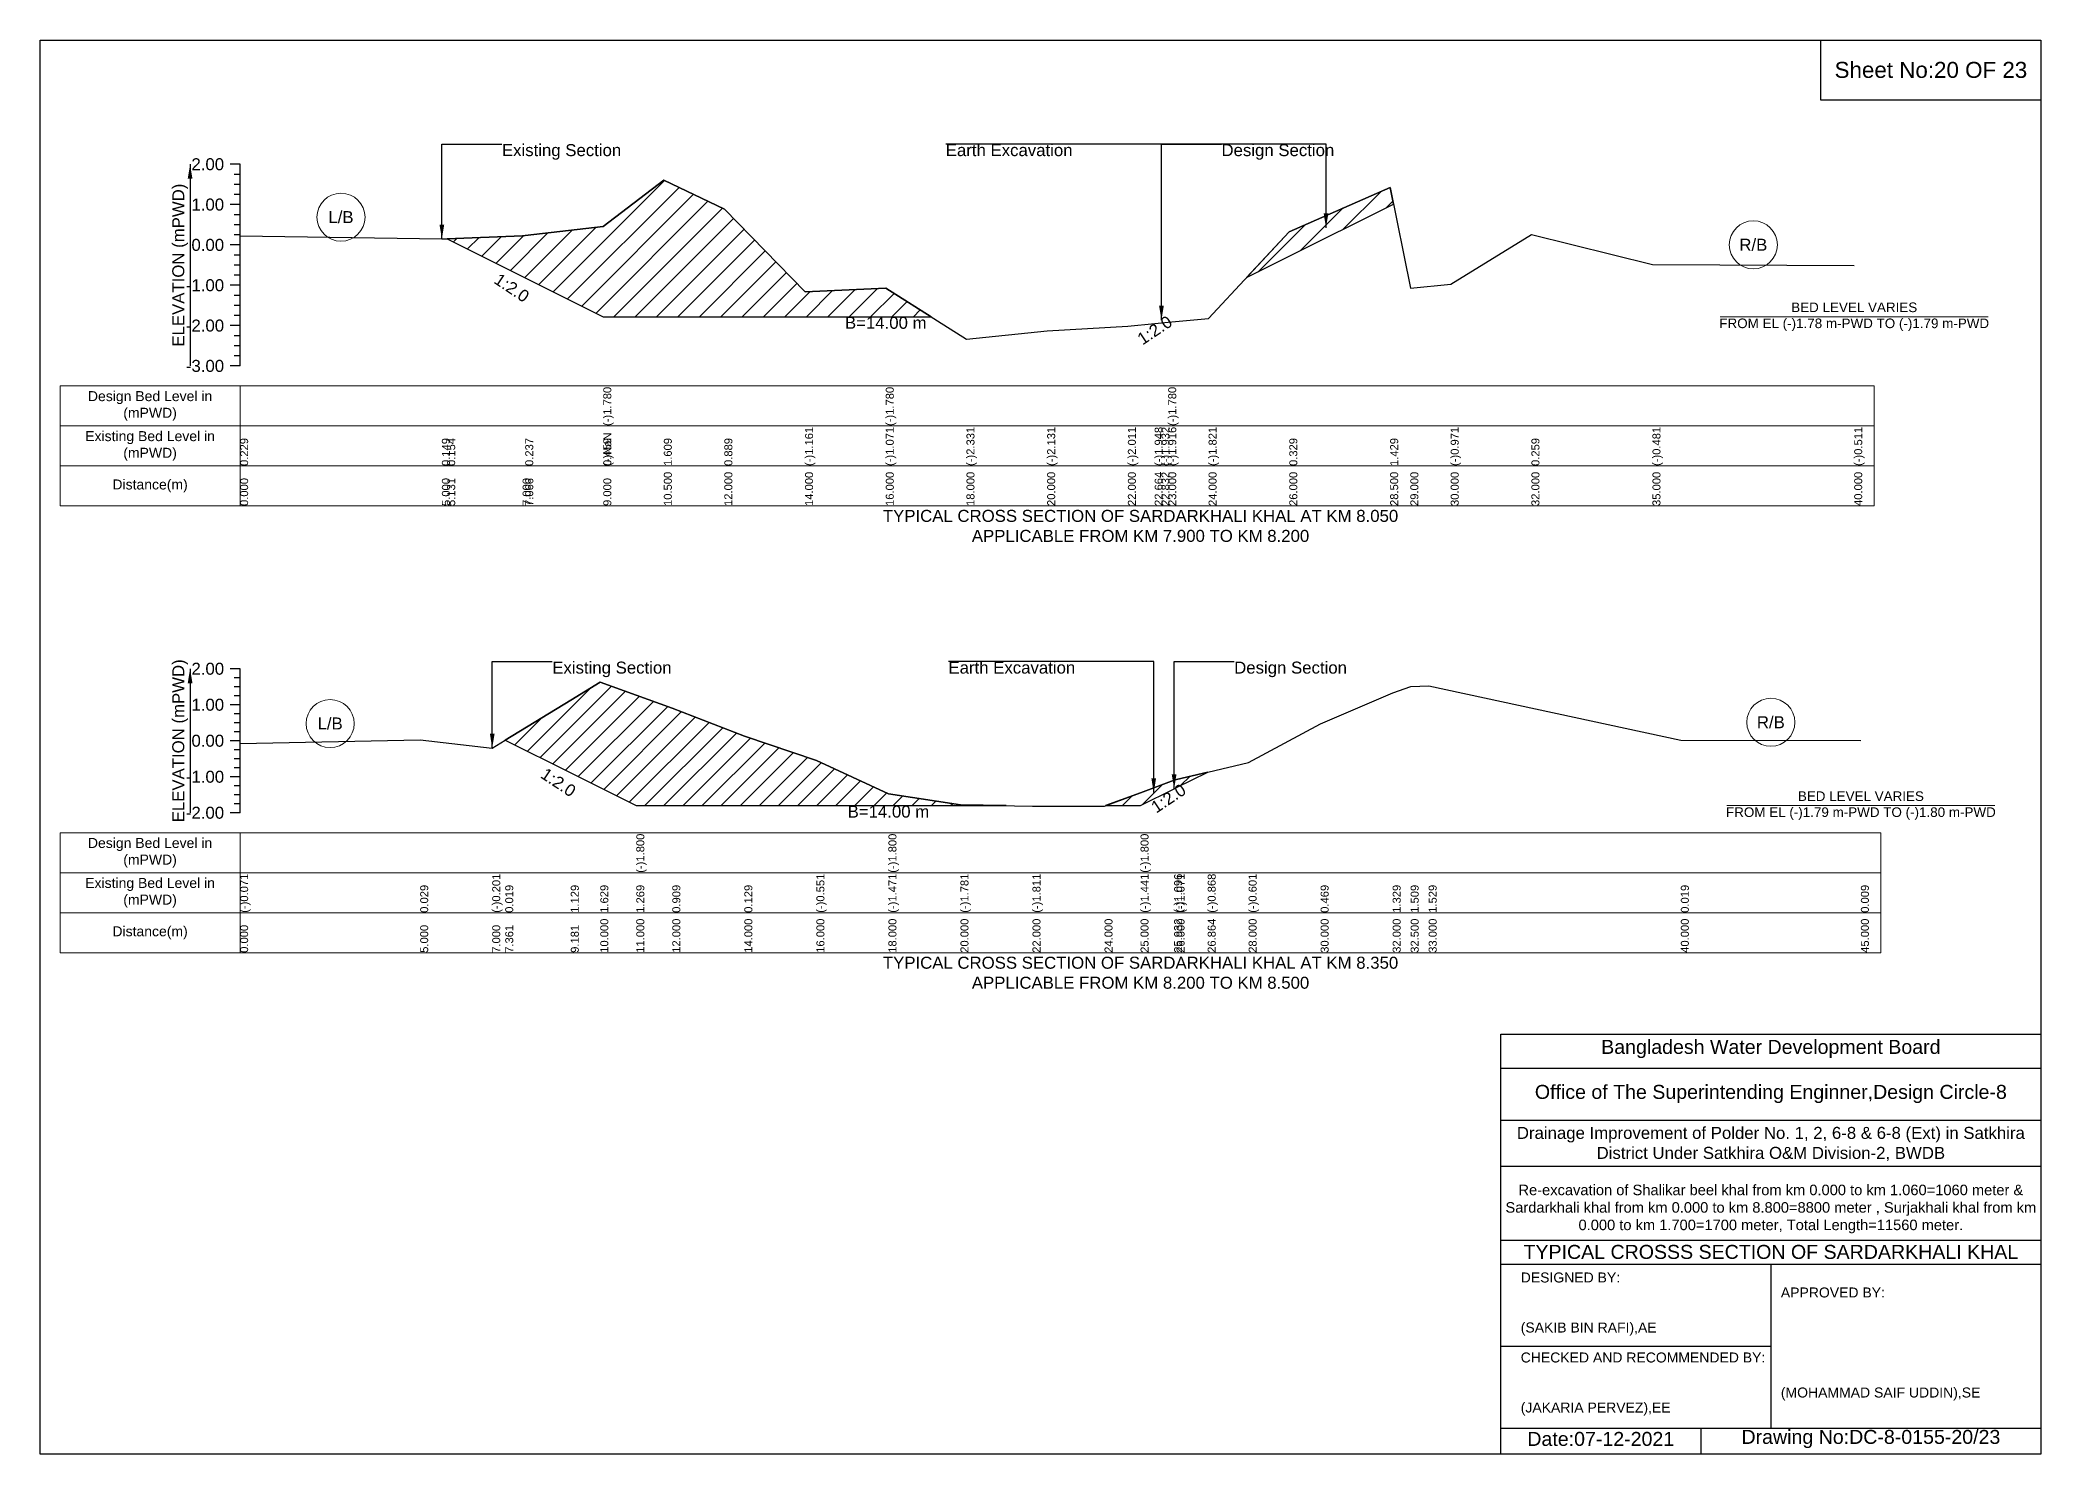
# Model space of a CAD drawing. Header units: inches. Extents: x 93000 to 506000, y -4242 to 0.
# Drawn here: x 290000 to 296000, y -4242 to 0 of the extents above; entities that cross this region are included whole.
import ezdxf

# ---------------------------------------------------------------- set-up
doc = ezdxf.new("R2010")
doc.units = ezdxf.units.IN
doc.header["$LTSCALE"] = 7
doc.header["$MEASUREMENT"] = 0
for name, color, linetype, lineweight in [('Cross section Data Border', 7, 'Continuous', 9), ('Cross Section Labels', 7, 'Continuous', 9), ('Existing_Bed_Level for Xsection', 7, 'Continuous', 25)]:
    doc.layers.add(name, color=color, linetype=linetype, lineweight=lineweight)
doc.styles.get("Standard").update_dxf_attribs({"font": 'arial.ttf'})
doc.dimstyles.get("Standard").update_dxf_attribs({"dimtxt": 0.18, "dimasz": 0.18, "dimexe": 0.18, "dimexo": 0.0625, "dimgap": 0.09, "dimtad": 0, "dimtih": 1, "dimtoh": 1, "dimdec": 4, "dimzin": 0, "dimdsep": 46, "dimtxsty": 'Standard', "dimcen": 0.09, "dimadec": 0, "dimazin": 0, "dimtfac": 1, "dimtdec": 4, "dimtofl": 0, "dimtmove": 0, "dimatfit": 3, "dimfxl": 1, "dimtolj": 1, "dimtzin": 0, "dimarcsym": 0})

msp = doc.modelspace()

# ---------------------------------------------------------------- hatches: boundary and pattern name
at = {"layer": 'Existing_Bed_Level for Xsection'}
h = msp.add_hatch(dxfattribs=at)
h.set_pattern_fill('ANSI31', color=256, scale=363, style=0)
h.paths.add_polyline_path([(291220.9, -596.3), (291447, -709.3), (291455, -713.3), (291689, -830.3), (291870.5, -830.3), (292052, -830.3), (292294, -830.3), (292536, -830.3), (292672.2, -830.3), (292536, -744.5), (292294, -755.4), (292052, -507.4), (291870.5, -420.3), (291689, -559.4), (291455, -586.3), (291447, -587.2)])
h = msp.add_hatch(dxfattribs=at)
h.set_pattern_fill('ANSI31', color=256, scale=363, style=0)
h.paths.add_polyline_path([(293617.8, -712.9), (293746, -648.8), (294048.5, -497.6), (294058.6, -492.5), (294048.5, -442), (293746, -575.1)])
h = msp.add_hatch(dxfattribs=at)
h.set_pattern_fill('ANSI31', color=256, scale=324, style=0)
h.paths.add_polyline_path([(291395, -2100.3), (291591.5, -2198.6), (291680, -2242.8), (291788, -2296.8), (291896, -2296.8), (292112, -2296.8), (292328, -2296.8), (292544, -2296.8), (292760, -2296.8), (292896.8, -2296.8), (292760, -2294.8), (292544, -2261.3), (292328, -2161.9), (292112, -2088.5), (291896, -2004.2), (291788, -1965.4), (291680, -1926.5), (291591.5, -1980.5)])
h = msp.add_hatch(dxfattribs=at)
h.set_pattern_fill('ANSI31', color=256, scale=324, style=0)
h.paths.add_polyline_path([(293195.2, -2296.8), (293300, -2296.8), (293400.7, -2246.5), (293408, -2242.8), (293501.3, -2196.1), (293408, -2218.1), (293400.7, -2220.8), (293300, -2258)])

# ---------------------------------------------------------------- linework, layer by layer
for points in [[(290000, 0), (296000, 0), (296000, -4242), (290000, -4242)], [(295340, 0), (296000, 0), (296000, -180), (295340, -180)]]:
    msp.add_lwpolyline(points, close=True)
for points in [[(294380, -4242), (294380, -2982), (296000, -2982)], [(294380, -3084), (296000, -3084)], [(294380, -3240), (296000, -3240)], [(294380, -3378), (296000, -3378)], [(294380, -3600), (296000, -3600)], [(294380, -3672), (296000, -3672)], [(295190, -3672), (295190, -4164)], [(294380, -3918), (295190, -3918)], [(294380, -4164), (296000, -4164)], [(294980, -4164), (294980, -4242)]]:
    msp.add_lwpolyline(points)
at = {"layer": 'Cross section Data Border'}
for points in [[(290060, -1037.9), (295500, -1037.9), (295500, -1397.9), (290060, -1397.9)], [(290060, -2378.4), (295520, -2378.4), (295520, -2738.4), (290060, -2738.4)]]:
    msp.add_lwpolyline(points, close=True, dxfattribs=at)
for points in [[(290600, -1037.9), (290600, -1397.9)], [(290060, -1157.9), (295500, -1157.9)], [(290060, -1277.9), (295500, -1277.9)], [(290600, -2378.4), (290600, -2738.4)], [(290060, -2498.4), (295520, -2498.4)], [(290060, -2618.4), (295520, -2618.4)]]:
    msp.add_lwpolyline(points, dxfattribs=at)
at = {"layer": 'Cross Section Labels'}
for points in [[(295038.1, -830.3), (295841.9, -830.3)], [(295058.1, -2296.8), (295861.9, -2296.8)]]:
    msp.add_lwpolyline(points, dxfattribs=at)
for centre in [(290902.5, -531.6), (295137.5, -614.5), (290870, -2050.7), (295190, -2046.9)]:
    msp.add_circle(centre, 72, dxfattribs=at)
at = {"layer": 'Existing_Bed_Level for Xsection'}
for points in [[(290600, -372.9), (290570, -372.9)], [(290600, -403.2), (290582, -403.2)], [(290600, -977.9), (290600, -856.9), (290600, -735.9), (290600, -614.9), (290600, -493.9), (290600, -372.9)], [(290600, -433.4), (290582, -433.4)], [(290600, -463.7), (290582, -463.7)], [(290600, -587.2), (291205, -596.9), (291220.9, -596.3), (291447, -587.2), (291455, -586.3), (291689, -559.4), (291689, -559.4), (291870.5, -420.3), (292052, -507.4), (292294, -755.4), (292536, -744.5), (292536, -744.5), (292778, -897), (293020, -872.8), (293262, -858.3), (293342.4, -850.6), (293362.7, -848.7), (293383, -846.8), (293383, -846.8), (293504, -835.3), (293746, -575.1), (294048.5, -442), (294109, -744.5), (294230, -732.4), (294472, -583.6), (294835, -673.1), (295440, -676.8)], [(290600, -493.9), (290570, -493.9)], [(290600, -524.2), (290582, -524.2)], [(290600, -554.4), (290582, -554.4)], [(290600, -584.7), (290582, -584.7)], [(290600, -614.9), (290570, -614.9)], [(290600, -645.2), (290582, -645.2)], [(290600, -675.4), (290582, -675.4)], [(290600, -705.7), (290582, -705.7)], [(290600, -735.9), (290570, -735.9)], [(290600, -766.2), (290582, -766.2)], [(290600, -796.4), (290582, -796.4)], [(290600, -826.7), (290582, -826.7)], [(290600, -856.9), (290570, -856.9)], [(290600, -887.2), (290582, -887.2)], [(290600, -917.4), (290582, -917.4)], [(290600, -947.7), (290582, -947.7)], [(290600, -977.9), (290570, -977.9)], [(290600, -1886.4), (290570, -1886.4)], [(290600, -1913.4), (290582, -1913.4)], [(290600, -2318.4), (290600, -2210.4), (290600, -2102.4), (290600, -1994.4), (290600, -1886.4)], [(290600, -1940.4), (290582, -1940.4)], [(290600, -1967.4), (290582, -1967.4)], [(290600, -2110.1), (291140, -2099.3), (291356, -2124.1), (291395, -2100.3), (291591.5, -1980.5), (291680, -1926.5), (291788, -1965.4), (291788, -1965.4), (291896, -2004.2), (292112, -2088.5), (292328, -2161.9), (292544, -2261.3), (292544, -2261.3), (292760, -2294.8), (292976, -2298), (293192, -2298), (293300, -2258), (293300, -2258), (293400.7, -2220.8), (293408, -2218.1), (293501.3, -2196.1), (293624, -2167.3), (293840, -2051.8), (294056, -1958.9), (294110, -1939.4), (294164, -1937.3), (294920, -2100.4), (295460, -2101.4)], [(290600, -1994.4), (290570, -1994.4)], [(290600, -2021.4), (290582, -2021.4)], [(290600, -2048.4), (290582, -2048.4)], [(290600, -2075.4), (290582, -2075.4)], [(290600, -2102.4), (290570, -2102.4)], [(290600, -2129.4), (290582, -2129.4)], [(290600, -2156.4), (290582, -2156.4)], [(290600, -2210.4), (290570, -2210.4)], [(290600, -2183.4), (290582, -2183.4)], [(290600, -2237.4), (290582, -2237.4)], [(290600, -2264.4), (290582, -2264.4)], [(290600, -2318.4), (290570, -2318.4)], [(290600, -2291.4), (290582, -2291.4)]]:
    msp.add_lwpolyline(points, dxfattribs=at)
for points in [[(291220.9, -596.3), (291447, -709.3), (291455, -713.3), (291689, -830.3), (291689, -830.3), (291870.5, -830.3), (292052, -830.3), (292294, -830.3), (292536, -830.3), (292536, -830.3), (292672.2, -830.3), (292536, -744.5), (292536, -744.5), (292294, -755.4), (292052, -507.4), (291870.5, -420.3), (291689, -559.4), (291689, -559.4), (291455, -586.3), (291447, -587.2)], [(293617.8, -712.9), (293746, -648.8), (294048.5, -497.6), (294058.6, -492.5), (294048.5, -442), (293746, -575.1)], [(291395, -2100.3), (291395, -2100.3), (291591.5, -2198.6), (291680, -2242.8), (291788, -2296.8), (291788, -2296.8), (291896, -2296.8), (292112, -2296.8), (292328, -2296.8), (292544, -2296.8), (292544, -2296.8), (292760, -2296.8), (292896.8, -2296.8), (292760, -2294.8), (292544, -2261.3), (292544, -2261.3), (292328, -2161.9), (292112, -2088.5), (291896, -2004.2), (291788, -1965.4), (291788, -1965.4), (291680, -1926.5), (291591.5, -1980.5), (291395, -2100.3)], [(293195.2, -2296.8), (293300, -2296.8), (293300, -2296.8), (293400.7, -2246.5), (293408, -2242.8), (293501.3, -2196.1), (293408, -2218.1), (293400.7, -2220.8), (293300, -2258), (293300, -2258)]]:
    msp.add_lwpolyline(points, close=True, dxfattribs=at)

# ---------------------------------------------------------------- texts
at = {"attachment_point": 5}
for s, insert, char_height in [('Sheet No:20 OF 23', (295670, -90), 48), ('Bangladesh Water Development Board', (295190, -3027), 42), ('Office of The Superintending Enginner,Design Circle-8', (295190, -3162), 42)]:
    msp.add_mtext(s, dxfattribs=dict(at, insert=insert, char_height=char_height))
for s, insert, char_height, width, attachment_point in [('Drainage Improvement of Polder No. 1, 2, 6-8 & 6-8 (Ext) in Satkhira District Under Satkhira O&M Division-2, BWDB', (295190, -3312), 36, 1680, 5), ('Re-excavation of Shalikar beel khal from km 0.000 to km 1.060=1060 meter & Sardarkhali khal from km 0.000 to km 8.800=8800 meter , Surjakhali khal from km 0.000 to km 1.700=1700 meter, Total Length=11560 meter.', (295190, -3507), 31.4683, 1620, 5), ('TYPICAL CROSSS SECTION OF SARDARKHALI KHAL', (295190, -3636), 42, 1680, 5), ('DESIGNED BY:^J^J^J(SAKIB BIN RAFI),AE', (294440, -3792), 30, 840, 4), ('APPROVED BY:^J^J^J^J^J^J(MOHAMMAD SAIF UDDIN),SE', (295220, -3912), 30, 840, 4), ('CHECKED AND RECOMMENDED BY:^J^J^J(JAKARIA PERVEZ),EE', (294440, -4032), 30, 840, 4), ('Date:07-12-2021', (294680, -4197), 42, 840, 5), ('Drawing No:DC-8-0155-20/23', (295490, -4197), 42, 1320, 5)]:
    msp.add_mtext(s, dxfattribs=dict(insert=insert, char_height=char_height, width=width, attachment_point=attachment_point))
at = {"layer": 'Cross section Data Border', "char_height": 30, "width": 480, "attachment_point": 5}
for s, insert in [('Design Bed Level in (mPWD)', (290330, -1097.9)), ('Existing Bed Level in (mPWD)', (290330, -1217.9)), ('Distance(m)', (290330, -1337.9)), ('Design Bed Level in (mPWD)', (290330, -2438.4)), ('Existing Bed Level in (mPWD)', (290330, -2558.4)), ('Distance(m)', (290330, -2678.4))]:
    msp.add_mtext(s, dxfattribs=dict(at, insert=insert))
at = {"layer": 'Cross Section Labels'}
for s, insert, char_height, attachment_point in [('Existing Section', (291385, -312.4), 36, 1), ('Earth Excavation', (292716, -312.4), 36, 1), ('Design Section', (293542.7, -312.4), 36, 1), ('L/B', (290902.5, -531.6), 36, 5), ('R/B', (295137.5, -614.5), 36, 5), ('B=14.00 m', (292536, -830.3), 36, 2), ('BED LEVEL VARIES ^JFROM EL (-)1.78 m-PWD TO (-)1.79 m-PWD', (295440, -830.3), 28.8, 5), ('TYPICAL CROSS SECTION OF SARDARKHALI KHAL AT KM 8.050^JAPPLICABLE FROM KM 7.900 TO KM 8.200', (293300, -1457.9), 36, 5), ('Existing Section', (291536, -1864.8), 36, 1), ('Earth Excavation', (292724, -1864.8), 36, 1), ('Design Section', (293580.7, -1864.8), 36, 1), ('L/B', (290870, -2050.7), 36, 5), ('R/B', (295190, -2046.9), 36, 5), ('BED LEVEL VARIES ^JFROM EL (-)1.79 m-PWD TO (-)1.80 m-PWD', (295460, -2296.8), 28.8, 5), ('B=14.00 m', (292544, -2296.8), 36, 2), ('TYPICAL CROSS SECTION OF SARDARKHALI KHAL AT KM 8.350^JAPPLICABLE FROM KM 8.200 TO KM 8.500', (293300, -2798.4), 36, 5)]:
    msp.add_mtext(s, dxfattribs=dict(at, insert=insert, char_height=char_height, attachment_point=attachment_point))
at = {"layer": 'Cross Section Labels', "char_height": 36, "attachment_point": 2}
for insert, rotation in [((291424.7, -728.4), 326.30993), ((293332.4, -855.6), 33.69007), ((291564.5, -2212.1), 326.30993), ((293373.7, -2260), 33.69007)]:
    msp.add_mtext('1:2.0', dxfattribs=dict(at, insert=insert, rotation=rotation))
at = {"layer": 'Existing_Bed_Level for Xsection', "char_height": 36, "attachment_point": 6}
for s, insert in [('2.00', (290552, -372.9)), ('1.00', (290552, -493.9)), ('0.00', (290552, -614.9)), ('-1.00', (290552, -735.9)), ('-2.00', (290552, -856.9)), ('-3.00', (290552, -977.9)), ('2.00', (290552, -1886.4)), ('1.00', (290552, -1994.4)), ('0.00', (290552, -2102.4)), ('-1.00', (290552, -2210.4)), ('-2.00', (290552, -2318.4))]:
    msp.add_mtext(s, dxfattribs=dict(at, insert=insert))
at = {"layer": 'Existing_Bed_Level for Xsection', "rotation": 90}
for s, insert, char_height, attachment_point in [('ELEVATION (mPWD)', (290420, -675.4), 36, 5), ('(-)1.780', (291689, -1157.9), 24, 1), ('(-)1.780', (292536, -1157.9), 24, 1), ('(-)1.780', (293383, -1157.9), 24, 1), ('0.229', (290600, -1277.9), 24, 1), ('0.229', (290600, -1277.9), 24, 1), ('0.149', (291205, -1277.9), 24, 1), ('0.154', (291220.9, -1277.9), 24, 1), ('0.237', (291455, -1277.9), 24, 1), ('(-)NaN', (291689, -1277.9), 24, 1), ('(-)NaN', (291689, -1277.9), 24, 1), ('0.459', (291689, -1277.9), 24, 1), ('0.459', (291689, -1277.9), 24, 1), ('1.609', (291870.5, -1277.9), 24, 1), ('0.889', (292052, -1277.9), 24, 1), ('(-)1.161', (292294, -1277.9), 24, 1), ('(-)1.071', (292536, -1277.9), 24, 1), ('(-)1.071', (292536, -1277.9), 24, 1), ('(-)1.071', (292536, -1277.9), 24, 1), ('(-)2.331', (292778, -1277.9), 24, 1), ('(-)2.131', (293020, -1277.9), 24, 1), ('(-)2.011', (293262, -1277.9), 24, 1), ('(-)1.948', (293342.4, -1277.9), 24, 1), ('(-)1.932', (293362.7, -1277.9), 24, 1), ('(-)1.916', (293383, -1277.9), 24, 1), ('(-)1.916', (293383, -1277.9), 24, 1), ('(-)1.916', (293383, -1277.9), 24, 1), ('(-)1.821', (293504, -1277.9), 24, 1), ('0.329', (293746, -1277.9), 24, 1), ('1.429', (294048.5, -1277.9), 24, 1), ('(-)0.971', (294230, -1277.9), 24, 1), ('0.259', (294472, -1277.9), 24, 1), ('(-)0.481', (294835, -1277.9), 24, 1), ('(-)0.511', (295440, -1277.9), 24, 1), ('0.000', (290600, -1397.9), 24, 1), ('5.000', (291205, -1397.9), 24, 1), ('5.131', (291220.9, -1397.9), 24, 1), ('7.000', (291447, -1397.9), 24, 1), ('7.066', (291455, -1397.9), 24, 1), ('9.000', (291689, -1397.9), 24, 1), ('9.000', (291689, -1397.9), 24, 1), ('9.000', (291689, -1397.9), 24, 1), ('10.500', (291870.5, -1397.9), 24, 1), ('12.000', (292052, -1397.9), 24, 1), ('14.000', (292294, -1397.9), 24, 1), ('16.000', (292536, -1397.9), 24, 1), ('16.000', (292536, -1397.9), 24, 1), ('16.000', (292536, -1397.9), 24, 1), ('18.000', (292778, -1397.9), 24, 1), ('20.000', (293020, -1397.9), 24, 1), ('22.000', (293262, -1397.9), 24, 1), ('22.664', (293342.4, -1397.9), 24, 1), ('22.832', (293362.7, -1397.9), 24, 1), ('23.000', (293383, -1397.9), 24, 1), ('23.000', (293383, -1397.9), 24, 1), ('23.000', (293383, -1397.9), 24, 1), ('24.000', (293504, -1397.9), 24, 1), ('26.000', (293746, -1397.9), 24, 1), ('28.500', (294048.5, -1397.9), 24, 1), ('29.000', (294109, -1397.9), 24, 1), ('30.000', (294230, -1397.9), 24, 1), ('32.000', (294472, -1397.9), 24, 1), ('35.000', (294835, -1397.9), 24, 1), ('40.000', (295440, -1397.9), 24, 1), ('ELEVATION (mPWD)', (290420, -2102.4), 36, 5), ('(-)1.800', (291788, -2498.4), 24, 1), ('(-)1.800', (292544, -2498.4), 24, 1), ('(-)1.800', (293300, -2498.4), 24, 1), ('(-)0.071', (290600, -2618.4), 24, 1), ('(-)0.201', (291356, -2618.4), 24, 1), ('(-)0.551', (292328, -2618.4), 24, 1), ('(-)1.471', (292544, -2618.4), 24, 1), ('(-)1.471', (292544, -2618.4), 24, 1), ('(-)1.471', (292544, -2618.4), 24, 1), ('(-)1.781', (292760, -2618.4), 24, 1), ('(-)1.811', (292976, -2618.4), 24, 1), ('(-)1.811', (292976, -2618.4), 24, 1), ('(-)1.441', (293300, -2618.4), 24, 1), ('(-)1.441', (293300, -2618.4), 24, 1), ('(-)1.441', (293300, -2618.4), 24, 1), ('(-)1.096', (293400.7, -2618.4), 24, 1), ('(-)1.071', (293408, -2618.4), 24, 1), ('(-)0.868', (293501.3, -2618.4), 24, 1), ('(-)0.601', (293624, -2618.4), 24, 1), ('0.029', (291140, -2618.4), 24, 1), ('0.019', (291395, -2618.4), 24, 1), ('1.129', (291591.5, -2618.4), 24, 1), ('1.629', (291680, -2618.4), 24, 1), ('1.269', (291788, -2618.4), 24, 1), ('1.269', (291788, -2618.4), 24, 1), ('1.269', (291788, -2618.4), 24, 1), ('0.909', (291896, -2618.4), 24, 1), ('0.129', (292112, -2618.4), 24, 1), ('0.469', (293840, -2618.4), 24, 1), ('1.329', (294056, -2618.4), 24, 1), ('1.509', (294110, -2618.4), 24, 1), ('1.529', (294164, -2618.4), 24, 1), ('0.019', (294920, -2618.4), 24, 1), ('0.009', (295460, -2618.4), 24, 1), ('10.000', (291680, -2738.4), 24, 1), ('11.000', (291788, -2738.4), 24, 1), ('11.000', (291788, -2738.4), 24, 1), ('11.000', (291788, -2738.4), 24, 1), ('12.000', (291896, -2738.4), 24, 1), ('14.000', (292112, -2738.4), 24, 1), ('16.000', (292328, -2738.4), 24, 1), ('18.000', (292544, -2738.4), 24, 1), ('18.000', (292544, -2738.4), 24, 1), ('18.000', (292544, -2738.4), 24, 1), ('20.000', (292760, -2738.4), 24, 1), ('22.000', (292976, -2738.4), 24, 1), ('24.000', (293192, -2738.4), 24, 1), ('25.000', (293300, -2738.4), 24, 1), ('25.000', (293300, -2738.4), 24, 1), ('25.000', (293300, -2738.4), 24, 1), ('25.932', (293400.7, -2738.4), 24, 1), ('26.000', (293408, -2738.4), 24, 1), ('26.864', (293501.3, -2738.4), 24, 1), ('28.000', (293624, -2738.4), 24, 1), ('30.000', (293840, -2738.4), 24, 1), ('32.000', (294056, -2738.4), 24, 1), ('32.500', (294110, -2738.4), 24, 1), ('33.000', (294164, -2738.4), 24, 1), ('40.000', (294920, -2738.4), 24, 1), ('45.000', (295460, -2738.4), 24, 1), ('0.000', (290600, -2738.4), 24, 1), ('5.000', (291140, -2738.4), 24, 1), ('7.000', (291356, -2738.4), 24, 1), ('7.361', (291395, -2738.4), 24, 1), ('9.181', (291591.5, -2738.4), 24, 1)]:
    msp.add_mtext(s, dxfattribs=dict(at, insert=insert, char_height=char_height, attachment_point=attachment_point))

# ---------------------------------------------------------------- leaders
at = {"layer": 'Cross Section Labels', "annotation_type": 0, "has_hookline": 1}
for points, hookline_direction, text_width in [([(291205, -596.9), (291205, -312.4), (291384.9, -312.4)], 0, 350.4), ([(293856.1, -563), (293856.1, -312.4), (292716.1, -312.4)], 1, 372.7), ([(293362.7, -840.5), (293362.7, -312.4), (293542.6, -312.4)], 0, 330.9), ([(291356, -2124.1), (291356, -1864.8), (291535.9, -1864.8)], 0, 350.4), ([(293339.5, -2257.9), (293339.5, -1864.8), (292724.1, -1864.8)], 1, 372.7), ([(293400.7, -2246.5), (293400.7, -1864.8), (293580.6, -1864.8)], 0, 330.9)]:
    msp.add_leader(points, dimstyle='Standard', override={"dimasz": 43.2}, dxfattribs=dict(at, hookline_direction=hookline_direction, text_width=text_width))
at = {"layer": 'Existing_Bed_Level for Xsection'}
for points in [[(290450, -372.9), (290450, -977.9)], [(290450, -1886.4), (290450, -2318.4)]]:
    msp.add_leader(points, dimstyle='Standard', override={"dimasz": 43.2}, dxfattribs=at)

doc.saveas('drawing.dxf')
